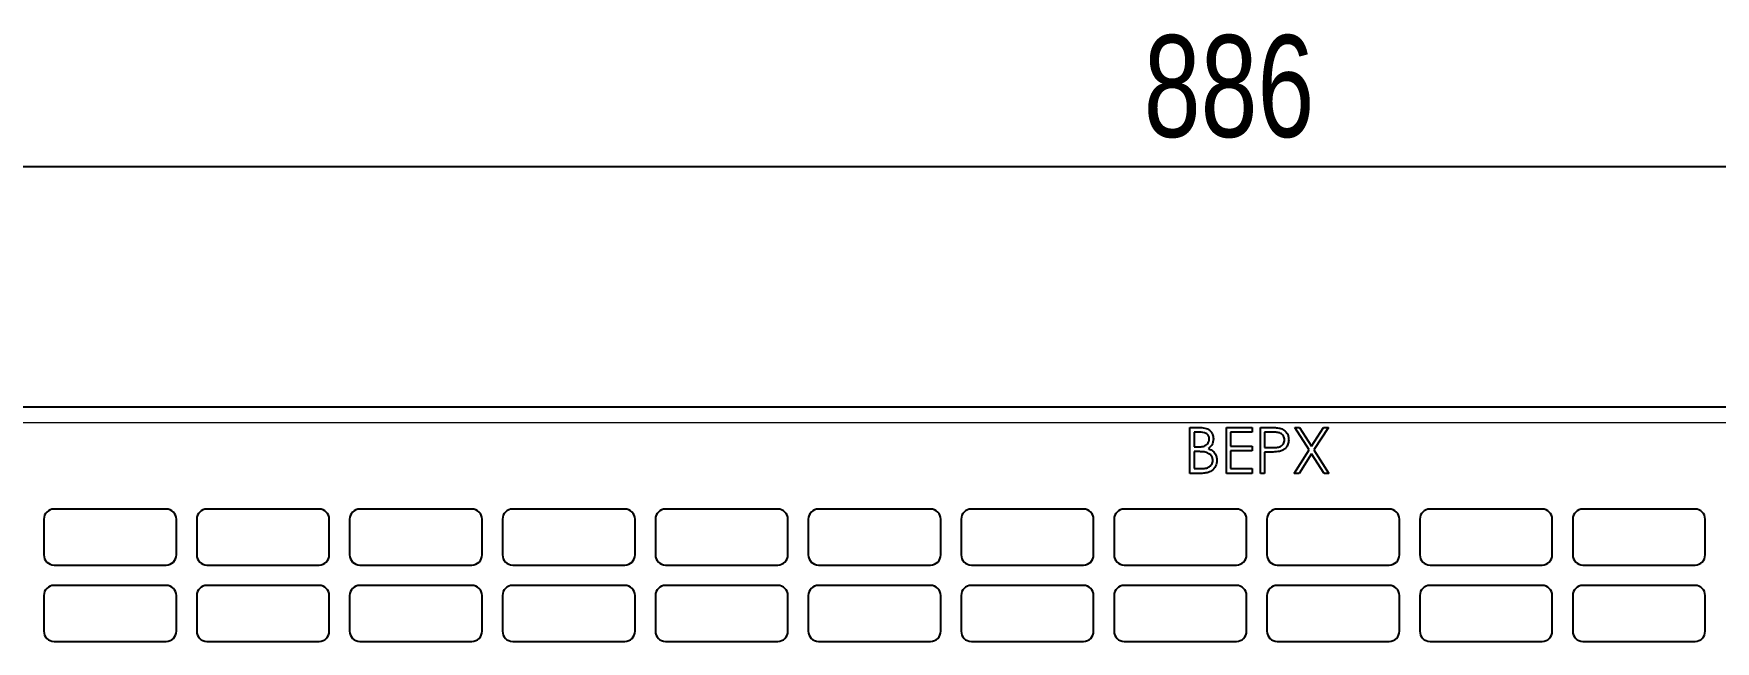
# Model space of a CAD drawing. Header units: millimetres. Extents: x -948 to 1310, y 554 to 2003.
# Drawn here: x -639.9 to -309.9, y 1798.8 to 1918.2 of the extents above; entities that cross this region are included whole.
import ezdxf

# ---------------------------------------------------------------- set-up
doc = ezdxf.new("R2010")
doc.units = ezdxf.units.MM
doc.layers.add('FORMAT', color=7, linetype='Continuous')
doc.styles.add('SLDTEXTSTYLE0', font='TXT', dxfattribs={"width": 0.75})
doc.dimstyles.new('SLDDIMSTYLE0', dxfattribs={"dimtxt": 20, "dimasz": 10, "dimexe": 0, "dimexo": 0.0625, "dimgap": 5, "dimtad": 2, "dimdec": 1, "dimrnd": 1e-09, "dimzin": 12, "dimdsep": 46, "dimtxsty": 'SLDTEXTSTYLE0', "dimsah": 1, "dimcen": 0.09, "dimadec": 0, "dimazin": 3, "dimtfac": 1, "dimtofl": 0, "dimtmove": 0, "dimatfit": 3, "dimfxl": 0, "dimfrac": 2, "dimtolj": 1, "dimtzin": 12, "dimarcsym": 0})

# ---------------------------------------------------------------- blocks, each defined once
blk = doc.blocks.new('_D_1')
at = {"layer": 'FORMAT'}
for p, q in [((-842.92, 1844.81), (-842.92, 1893.1)), ((-842.92, 1892.1), (43.08, 1892.1)), ((43.08, 1844.81), (43.08, 1893.1))]:
    blk.add_line(p, q, dxfattribs=at)
for points in [[(-842.92, 1892.1), (-832.92, 1890.56), (-832.92, 1893.64)], [(43.08, 1892.1), (33.08, 1893.64), (33.08, 1890.56)]]:
    blk.add_solid(points, dxfattribs=at)
at = {"layer": 'FORMAT', "insert": (-422.09, 1917.88), "char_height": 20, "attachment_point": 1, "style": 'SLDTEXTSTYLE0'}
blk.add_mtext('886', dxfattribs=at)

msp = doc.modelspace()

# ---------------------------------------------------------------- linework, layer by layer
at = {"color": 7, "linetype": 'Continuous', "lineweight": 25}
for p, q in [((14.58, 1844.81), (-814.42, 1844.81)), ((-413.04, 1840.81), (-411.28, 1840.81)), ((-413.04, 1831.81), (-413.04, 1840.81)), ((-412.23, 1839.89), (-412.23, 1837)), ((-411.13, 1839.89), (-412.23, 1839.89)), ((-405.88, 1840.81), (-400.81, 1840.81)), ((-405.88, 1831.81), (-405.88, 1840.81)), ((-405.08, 1839.89), (-405.08, 1837.12)), ((-400.81, 1839.89), (-405.08, 1839.89)), ((-400.81, 1840.81), (-400.81, 1839.89)), ((-399.19, 1840.81), (-397.43, 1840.81)), ((-399.19, 1831.81), (-399.19, 1840.81)), ((-396.74, 1839.89), (-398.38, 1839.89)), ((-398.38, 1839.89), (-398.38, 1836.89)), ((-392.44, 1840.81), (-391.51, 1840.81)), ((-389.62, 1836.4), (-392.44, 1840.81)), ((-391.51, 1840.81), (-389.15, 1837.13)), ((-389.15, 1837.13), (-386.8, 1840.81)), ((-385.86, 1840.81), (-388.69, 1836.4)), ((-386.8, 1840.81), (-385.86, 1840.81)), ((-412.23, 1837), (-411.69, 1837)), ((-412.23, 1836.08), (-412.23, 1832.74)), ((-411.69, 1836.08), (-412.23, 1836.08)), ((-405.08, 1837.12), (-400.81, 1837.12)), ((-405.08, 1836.2), (-405.08, 1832.74)), ((-400.81, 1836.2), (-405.08, 1836.2)), ((-400.81, 1837.12), (-400.81, 1836.2)), ((-398.38, 1836.89), (-396.81, 1836.87)), ((-398.38, 1835.97), (-398.38, 1831.81)), ((-397.74, 1835.97), (-398.38, 1835.97)), ((-392.56, 1831.81), (-389.62, 1836.4)), ((-389.15, 1835.67), (-391.62, 1831.81)), ((-386.68, 1831.81), (-389.15, 1835.67)), ((-388.69, 1836.4), (-385.75, 1831.81)), ((-410.6, 1831.81), (-413.04, 1831.81)), ((-412.23, 1832.74), (-411.08, 1832.74)), ((-400.81, 1831.81), (-405.88, 1831.81)), ((-405.08, 1832.74), (-400.81, 1832.74)), ((-400.81, 1832.74), (-400.81, 1831.81)), ((-398.38, 1831.81), (-399.19, 1831.81)), ((-391.62, 1831.81), (-392.56, 1831.81)), ((-385.75, 1831.81), (-386.68, 1831.81)), ((-637.92, 1822.8), (-637.92, 1815.8)), ((-613.92, 1824.8), (-635.92, 1824.8)), ((-611.92, 1815.8), (-611.92, 1822.8)), ((-607.92, 1822.8), (-607.92, 1815.8)), ((-583.92, 1824.8), (-605.92, 1824.8)), ((-581.92, 1815.8), (-581.92, 1822.8)), ((-577.92, 1822.8), (-577.92, 1815.8)), ((-553.92, 1824.8), (-575.92, 1824.8)), ((-551.92, 1815.8), (-551.92, 1822.8)), ((-547.92, 1822.8), (-547.92, 1815.8)), ((-523.92, 1824.8), (-545.92, 1824.8)), ((-521.92, 1815.8), (-521.92, 1822.8)), ((-517.92, 1822.8), (-517.92, 1815.8)), ((-493.92, 1824.8), (-515.92, 1824.8)), ((-491.92, 1815.8), (-491.92, 1822.8)), ((-487.92, 1822.8), (-487.92, 1815.8)), ((-463.92, 1824.8), (-485.92, 1824.8)), ((-461.92, 1815.8), (-461.92, 1822.8)), ((-457.92, 1822.8), (-457.92, 1815.8)), ((-433.92, 1824.8), (-455.92, 1824.8)), ((-431.92, 1815.8), (-431.92, 1822.8)), ((-427.92, 1822.8), (-427.92, 1815.8)), ((-403.92, 1824.8), (-425.92, 1824.8)), ((-401.92, 1815.8), (-401.92, 1822.8)), ((-397.92, 1822.8), (-397.92, 1815.8)), ((-373.92, 1824.8), (-395.92, 1824.8)), ((-371.92, 1815.8), (-371.92, 1822.8)), ((-367.92, 1822.8), (-367.92, 1815.8)), ((-343.92, 1824.8), (-365.92, 1824.8)), ((-341.92, 1815.8), (-341.92, 1822.8)), ((-337.92, 1822.8), (-337.92, 1815.8)), ((-313.92, 1824.8), (-335.92, 1824.8)), ((-311.92, 1815.8), (-311.92, 1822.8)), ((-635.92, 1813.8), (-613.92, 1813.8)), ((-605.92, 1813.8), (-583.92, 1813.8)), ((-575.92, 1813.8), (-553.92, 1813.8)), ((-545.92, 1813.8), (-523.92, 1813.8)), ((-515.92, 1813.8), (-493.92, 1813.8)), ((-485.92, 1813.8), (-463.92, 1813.8)), ((-455.92, 1813.8), (-433.92, 1813.8)), ((-425.92, 1813.8), (-403.92, 1813.8)), ((-395.92, 1813.8), (-373.92, 1813.8)), ((-365.92, 1813.8), (-343.92, 1813.8)), ((-335.92, 1813.8), (-313.92, 1813.8)), ((-613.92, 1809.8), (-635.92, 1809.8)), ((-583.92, 1809.8), (-605.92, 1809.8)), ((-553.92, 1809.8), (-575.92, 1809.8)), ((-523.92, 1809.8), (-545.92, 1809.8)), ((-493.92, 1809.8), (-515.92, 1809.8)), ((-463.92, 1809.8), (-485.92, 1809.8)), ((-433.92, 1809.8), (-455.92, 1809.8)), ((-403.92, 1809.8), (-425.92, 1809.8)), ((-373.92, 1809.8), (-395.92, 1809.8)), ((-343.92, 1809.8), (-365.92, 1809.8)), ((-313.92, 1809.8), (-335.92, 1809.8)), ((-637.92, 1807.8), (-637.92, 1800.8)), ((-611.92, 1800.8), (-611.92, 1807.8)), ((-607.92, 1807.8), (-607.92, 1800.8)), ((-581.92, 1800.8), (-581.92, 1807.8)), ((-577.92, 1807.8), (-577.92, 1800.8)), ((-551.92, 1800.8), (-551.92, 1807.8)), ((-547.92, 1807.8), (-547.92, 1800.8)), ((-521.92, 1800.8), (-521.92, 1807.8)), ((-517.92, 1807.8), (-517.92, 1800.8)), ((-491.92, 1800.8), (-491.92, 1807.8)), ((-487.92, 1807.8), (-487.92, 1800.8)), ((-461.92, 1800.8), (-461.92, 1807.8)), ((-457.92, 1807.8), (-457.92, 1800.8)), ((-431.92, 1800.8), (-431.92, 1807.8)), ((-427.92, 1807.8), (-427.92, 1800.8)), ((-401.92, 1800.8), (-401.92, 1807.8)), ((-397.92, 1807.8), (-397.92, 1800.8)), ((-371.92, 1800.8), (-371.92, 1807.8)), ((-367.92, 1807.8), (-367.92, 1800.8)), ((-341.92, 1800.8), (-341.92, 1807.8)), ((-337.92, 1807.8), (-337.92, 1800.8)), ((-311.92, 1800.8), (-311.92, 1807.8)), ((-635.92, 1798.8), (-613.92, 1798.8)), ((-605.92, 1798.8), (-583.92, 1798.8)), ((-575.92, 1798.8), (-553.92, 1798.8)), ((-545.92, 1798.8), (-523.92, 1798.8)), ((-515.92, 1798.8), (-493.92, 1798.8)), ((-485.92, 1798.8), (-463.92, 1798.8)), ((-455.92, 1798.8), (-433.92, 1798.8)), ((-425.92, 1798.8), (-403.92, 1798.8)), ((-395.92, 1798.8), (-373.92, 1798.8)), ((-365.92, 1798.8), (-343.92, 1798.8)), ((-335.92, 1798.8), (-313.92, 1798.8))]:
    msp.add_line(p, q, dxfattribs=at)
at = {"color": 8, "linetype": 'Continuous', "lineweight": 18}
msp.add_line((14.58, 1841.71), (-814.42, 1841.71), dxfattribs=at)
at = {"color": 7, "linetype": 'Continuous', "lineweight": 25}
for centre, start, end in [((-635.92, 1822.8), 90, 180), ((-613.92, 1822.8), 0, 90), ((-605.92, 1822.8), 90, 180), ((-583.92, 1822.8), 0, 90), ((-575.92, 1822.8), 90, 180), ((-553.92, 1822.8), 0, 90), ((-545.92, 1822.8), 90, 180), ((-523.92, 1822.8), 0, 90), ((-515.92, 1822.8), 90, 180), ((-493.92, 1822.8), 0, 90), ((-485.92, 1822.8), 90, 180), ((-463.92, 1822.8), 0, 90), ((-455.92, 1822.8), 90, 180), ((-433.92, 1822.8), 0, 90), ((-425.92, 1822.8), 90, 180), ((-403.92, 1822.8), 0, 90), ((-395.92, 1822.8), 90, 180), ((-373.92, 1822.8), 0, 90), ((-365.92, 1822.8), 90, 180), ((-343.92, 1822.8), 0, 90), ((-335.92, 1822.8), 90, 180), ((-313.92, 1822.8), 0, 90), ((-635.92, 1815.8), 180, 270), ((-613.92, 1815.8), 270, 0), ((-605.92, 1815.8), 180, 270), ((-583.92, 1815.8), 270, 0), ((-575.92, 1815.8), 180, 270), ((-553.92, 1815.8), 270, 0), ((-545.92, 1815.8), 180, 270), ((-523.92, 1815.8), 270, 0), ((-515.92, 1815.8), 180, 270), ((-493.92, 1815.8), 270, 0), ((-485.92, 1815.8), 180, 270), ((-463.92, 1815.8), 270, 0), ((-455.92, 1815.8), 180, 270), ((-433.92, 1815.8), 270, 0), ((-425.92, 1815.8), 180, 270), ((-403.92, 1815.8), 270, 0), ((-395.92, 1815.8), 180, 270), ((-373.92, 1815.8), 270, 0), ((-365.92, 1815.8), 180, 270), ((-343.92, 1815.8), 270, 0), ((-335.92, 1815.8), 180, 270), ((-313.92, 1815.8), 270, 0), ((-635.92, 1807.8), 90, 180), ((-613.92, 1807.8), 0, 90), ((-605.92, 1807.8), 90, 180), ((-583.92, 1807.8), 0, 90), ((-575.92, 1807.8), 90, 180), ((-553.92, 1807.8), 0, 90), ((-545.92, 1807.8), 90, 180), ((-523.92, 1807.8), 0, 90), ((-515.92, 1807.8), 90, 180), ((-493.92, 1807.8), 0, 90), ((-485.92, 1807.8), 90, 180), ((-463.92, 1807.8), 0, 90), ((-455.92, 1807.8), 90, 180), ((-433.92, 1807.8), 0, 90), ((-425.92, 1807.8), 90, 180), ((-403.92, 1807.8), 0, 90), ((-395.92, 1807.8), 90, 180), ((-373.92, 1807.8), 0, 90), ((-365.92, 1807.8), 90, 180), ((-343.92, 1807.8), 0, 90), ((-335.92, 1807.8), 90, 180), ((-313.92, 1807.8), 0, 90), ((-635.92, 1800.8), 180, 270), ((-613.92, 1800.8), 270, 0), ((-605.92, 1800.8), 180, 270), ((-583.92, 1800.8), 270, 0), ((-575.92, 1800.8), 180, 270), ((-553.92, 1800.8), 270, 0), ((-545.92, 1800.8), 180, 270), ((-523.92, 1800.8), 270, 0), ((-515.92, 1800.8), 180, 270), ((-493.92, 1800.8), 270, 0), ((-485.92, 1800.8), 180, 270), ((-463.92, 1800.8), 270, 0), ((-455.92, 1800.8), 180, 270), ((-433.92, 1800.8), 270, 0), ((-425.92, 1800.8), 180, 270), ((-403.92, 1800.8), 270, 0), ((-395.92, 1800.8), 180, 270), ((-373.92, 1800.8), 270, 0), ((-365.92, 1800.8), 180, 270), ((-343.92, 1800.8), 270, 0), ((-335.92, 1800.8), 180, 270), ((-313.92, 1800.8), 270, 0)]:
    msp.add_arc(centre, 2, start, end, dxfattribs=at)
for points, knots in [([(-411.69, 1837), (-411.41, 1837.01), (-410.87, 1837.02), (-410.18, 1837.16), (-409.72, 1837.46), (-409.45, 1837.78), (-409.26, 1838.15), (-409.24, 1838.43), (-409.23, 1838.57)], [0, 0, 0, 0, 0.250521, 0.499945, 0.625019, 0.75007, 0.875067, 1, 1, 1, 1]), ([(-411.28, 1840.81), (-410.9, 1840.81), (-410.13, 1840.79), (-409.11, 1840.33), (-408.52, 1839.49), (-408.45, 1838.88), (-408.42, 1838.58)], [0, 0, 0, 0, 0.281352, 0.559956, 0.779911, 1, 1, 1, 1]), ([(-409.23, 1838.57), (-409.26, 1838.79), (-409.3, 1839.12), (-409.58, 1839.47), (-410.12, 1839.85), (-410.68, 1839.87), (-411.13, 1839.89)], [0, 0, 0, 0, 0.249269, 0.374899, 0.500587, 1, 1, 1, 1]), ([(-408.42, 1838.58), (-408.48, 1838.15), (-408.58, 1837.36), (-409.19, 1836.88), (-409.46, 1836.67)], [0, 0, 0, 0, 0.5591978, 1, 1, 1, 1]), ([(-397.43, 1840.81), (-397.04, 1840.81), (-396.35, 1840.82), (-395.67, 1840.72), (-395.38, 1840.68)], [0, 0, 0, 0, 0.560314, 1, 1, 1, 1]), ([(-396.81, 1836.87), (-396.54, 1836.87), (-396.02, 1836.88), (-395.35, 1837.02), (-394.91, 1837.32), (-394.56, 1837.73), (-394.5, 1838.13), (-394.46, 1838.39)], [0, 0, 0, 0, 0.251143, 0.501048, 0.626315, 0.751748, 1, 1, 1, 1]), ([(-394.46, 1838.39), (-394.5, 1838.65), (-394.56, 1839.04), (-394.89, 1839.45), (-395.31, 1839.76), (-395.97, 1839.88), (-396.48, 1839.88), (-396.74, 1839.89)], [0, 0, 0, 0, 0.248322, 0.37376, 0.499102, 0.748842, 1, 1, 1, 1]), ([(-393.65, 1838.4), (-393.67, 1838.1), (-393.72, 1837.51), (-394.17, 1836.79), (-394.78, 1836.32), (-395.23, 1836.18), (-395.45, 1836.11)], [0, 0, 0, 0, 0.280099, 0.559324, 0.779458, 1, 1, 1, 1]), ([(-395.38, 1840.68), (-395.1, 1840.58), (-394.56, 1840.38), (-393.99, 1839.77), (-393.69, 1839.08), (-393.67, 1838.63), (-393.65, 1838.4)], [0, 0, 0, 0, 0.279718, 0.559333, 0.779493, 1, 1, 1, 1]), ([(-410.01, 1835.98), (-410.32, 1836.01), (-410.88, 1836.08), (-411.45, 1836.08), (-411.69, 1836.08)], [0, 0, 0, 0, 0.559734, 1, 1, 1, 1]), ([(-408.54, 1834.37), (-408.56, 1834.59), (-408.62, 1835.03), (-409.14, 1835.67), (-409.68, 1835.86), (-410.01, 1835.98)], [0, 0, 0, 0, 0.279937, 0.560436, 1, 1, 1, 1]), ([(-409.46, 1836.67), (-409.19, 1836.56), (-408.65, 1836.34), (-408.09, 1835.74), (-407.78, 1835.05), (-407.75, 1834.59), (-407.73, 1834.37)], [0, 0, 0, 0, 0.280408, 0.559563, 0.779731, 1, 1, 1, 1]), ([(-395.45, 1836.11), (-395.87, 1836.06), (-396.63, 1835.97), (-397.4, 1835.97), (-397.74, 1835.97)], [0, 0, 0, 0, 0.559686, 1, 1, 1, 1]), ([(-411.08, 1832.74), (-410.8, 1832.74), (-410.23, 1832.75), (-409.38, 1832.93), (-408.83, 1833.43), (-408.57, 1833.94), (-408.55, 1834.22), (-408.54, 1834.37)], [0, 0, 0, 0, 0.251053, 0.500846, 0.749472, 0.874759, 1, 1, 1, 1]), ([(-407.73, 1834.37), (-407.78, 1833.96), (-407.89, 1833.16), (-408.7, 1832.3), (-409.65, 1831.87), (-410.29, 1831.83), (-410.6, 1831.81)], [0, 0, 0, 0, 0.27913, 0.558665, 0.779075, 1, 1, 1, 1])]:
    msp.add_open_spline(points, degree=3, knots=knots, dxfattribs=at)

# ---------------------------------------------------------------- dimensions: what is measured, and where the dimension line sits
at = {"layer": 'FORMAT'}
dim = msp.add_linear_dim(base=(43.08, 1892.1), p1=(-842.92, 1844.8), p2=(43.08, 1844.8), angle=0, dimstyle='SLDDIMSTYLE0', dxfattribs=at)
dim.commit()
dim.dimension.update_dxf_attribs({"geometry": '_D_1', "text_midpoint": (-399.92, 1892.1), "dimtype": 160})

doc.saveas('drawing.dxf')
